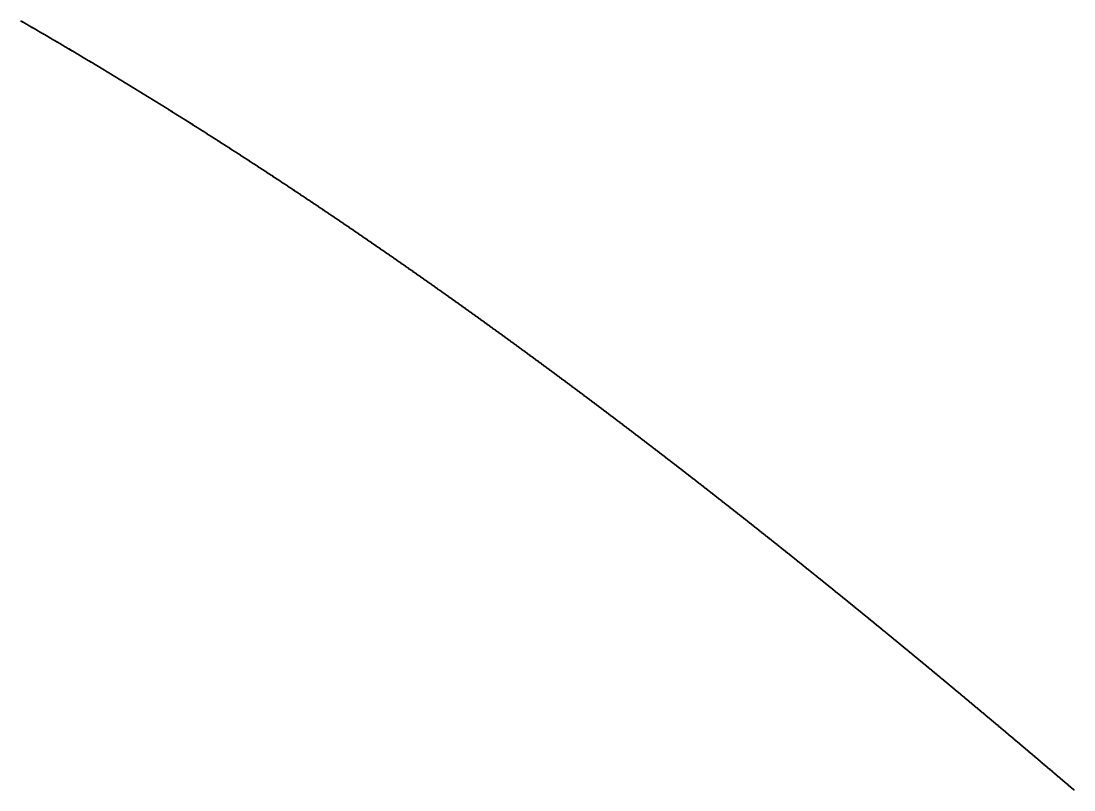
# Model space of a CAD drawing. Header units: metres. Extents: x 0 to 360, y 0 to 49.
# Drawn here: x 270 to 281.24, y 35.45 to 43.66 of the extents above; entities that cross this region are included whole.
import ezdxf

# ---------------------------------------------------------------- set-up
doc = ezdxf.new("R2010")
doc.units = ezdxf.units.M

msp = doc.modelspace()

# ---------------------------------------------------------------- linework, layer by layer
for p in [(270, 43.656), (270.005, 43.653), (270.011, 43.65), (270.017, 43.646), (270.023, 43.643), (270.029, 43.64), (270.034, 43.636), (270.04, 43.633), (270.046, 43.629), (270.052, 43.626), (270.058, 43.623), (270.064, 43.619), (270.069, 43.616), (270.075, 43.613), (270.081, 43.609), (270.087, 43.606), (270.093, 43.603), (270.099, 43.599), (270.104, 43.596), (270.11, 43.592), (270.116, 43.589), (270.122, 43.586), (270.128, 43.582), (270.133, 43.579), (270.139, 43.576), (270.145, 43.572), (270.151, 43.569), (270.157, 43.566), (270.163, 43.562), (270.168, 43.559), (270.174, 43.555), (270.18, 43.552), (270.186, 43.549), (270.192, 43.545), (270.198, 43.542), (270.203, 43.538), (270.209, 43.535), (270.215, 43.532), (270.221, 43.528), (270.227, 43.525), (270.232, 43.522), (270.238, 43.518), (270.244, 43.515), (270.25, 43.511), (270.256, 43.508), (270.262, 43.505), (270.267, 43.501), (270.273, 43.498), (270.279, 43.494), (270.285, 43.491), (270.291, 43.488), (270.296, 43.484), (270.302, 43.481), (270.308, 43.477), (270.314, 43.474), (270.32, 43.471), (270.326, 43.467), (270.331, 43.464), (270.337, 43.46), (270.343, 43.457), (270.349, 43.453), (270.355, 43.45), (270.361, 43.447), (270.366, 43.443), (270.372, 43.44), (270.378, 43.436), (270.384, 43.433), (270.39, 43.43), (270.395, 43.426), (270.401, 43.423), (270.407, 43.419), (270.413, 43.416), (270.419, 43.412), (270.425, 43.409), (270.43, 43.406), (270.436, 43.402), (270.442, 43.399), (270.448, 43.395), (270.454, 43.392), (270.459, 43.388), (270.465, 43.385), (270.471, 43.382), (270.477, 43.378), (270.483, 43.375), (270.489, 43.371), (270.494, 43.368), (270.5, 43.364), (270.506, 43.361), (270.512, 43.358), (270.518, 43.354), (270.524, 43.351), (270.529, 43.347), (270.535, 43.344), (270.541, 43.34), (270.547, 43.337), (270.553, 43.333), (270.558, 43.33), (270.564, 43.327), (270.57, 43.323), (270.576, 43.32), (270.582, 43.316), (270.588, 43.313), (270.593, 43.309), (270.599, 43.306), (270.605, 43.302), (270.611, 43.299), (270.617, 43.295), (270.622, 43.292), (270.628, 43.289), (270.634, 43.285), (270.64, 43.282), (270.646, 43.278), (270.652, 43.275), (270.657, 43.271), (270.663, 43.268), (270.669, 43.264), (270.675, 43.261), (270.681, 43.257), (270.686, 43.254), (270.692, 43.25), (270.698, 43.247), (270.704, 43.243), (270.71, 43.24), (270.716, 43.236), (270.721, 43.233), (270.727, 43.23), (270.733, 43.226), (270.739, 43.223), (270.745, 43.219), (270.751, 43.216), (270.756, 43.212), (270.762, 43.209), (270.768, 43.205), (270.774, 43.202), (270.78, 43.198), (270.785, 43.195), (270.791, 43.191), (270.797, 43.188), (270.803, 43.184), (270.809, 43.181), (270.815, 43.177), (270.82, 43.174), (270.826, 43.17), (270.832, 43.167), (270.838, 43.163), (270.844, 43.16), (270.849, 43.156), (270.855, 43.153), (270.861, 43.149), (270.867, 43.146), (270.873, 43.142), (270.879, 43.139), (270.884, 43.135), (270.89, 43.132), (270.896, 43.128), (270.902, 43.125), (270.908, 43.121), (270.913, 43.118), (270.919, 43.114), (270.925, 43.111), (270.931, 43.107), (270.937, 43.104), (270.943, 43.1), (270.948, 43.097), (270.954, 43.093), (270.96, 43.089), (270.966, 43.086), (270.972, 43.082), (270.977, 43.079), (270.983, 43.075), (270.989, 43.072), (270.995, 43.068), (271.001, 43.065), (271.007, 43.061), (271.012, 43.058), (271.018, 43.054), (271.024, 43.051), (271.03, 43.047), (271.036, 43.044), (271.041, 43.04), (271.047, 43.037), (271.053, 43.033), (271.059, 43.029), (271.065, 43.026), (271.071, 43.022), (271.076, 43.019), (271.082, 43.015), (271.088, 43.012), (271.094, 43.008), (271.1, 43.005), (271.105, 43.001), (271.111, 42.998), (271.117, 42.994), (271.123, 42.99), (271.129, 42.987), (271.135, 42.983), (271.14, 42.98), (271.146, 42.976), (271.152, 42.973), (271.158, 42.969), (271.164, 42.966), (271.169, 42.962), (271.175, 42.958), (271.181, 42.955), (271.187, 42.951), (271.193, 42.948), (271.199, 42.944), (271.204, 42.941), (271.21, 42.937), (271.216, 42.934), (271.222, 42.93), (271.228, 42.926), (271.233, 42.923), (271.239, 42.919), (271.245, 42.916), (271.251, 42.912), (271.257, 42.909), (271.263, 42.905), (271.268, 42.901), (271.274, 42.898), (271.28, 42.894), (271.286, 42.891), (271.292, 42.887), (271.297, 42.883), (271.303, 42.88), (271.309, 42.876), (271.315, 42.873), (271.321, 42.869), (271.327, 42.866), (271.332, 42.862), (271.338, 42.858), (271.344, 42.855), (271.35, 42.851), (271.356, 42.848), (271.361, 42.844), (271.367, 42.84), (271.373, 42.837), (271.379, 42.833), (271.385, 42.83), (271.391, 42.826), (271.396, 42.822), (271.402, 42.819), (271.408, 42.815), (271.414, 42.812), (271.42, 42.808), (271.425, 42.804), (271.431, 42.801), (271.437, 42.797), (271.443, 42.794), (271.449, 42.79), (271.455, 42.786), (271.46, 42.783), (271.466, 42.779), (271.472, 42.776), (271.478, 42.772), (271.484, 42.768), (271.489, 42.765), (271.495, 42.761), (271.501, 42.758), (271.507, 42.754), (271.513, 42.75), (271.519, 42.747), (271.524, 42.743), (271.53, 42.739), (271.536, 42.736), (271.542, 42.732), (271.548, 42.729), (271.553, 42.725), (271.559, 42.721), (271.565, 42.718), (271.571, 42.714), (271.577, 42.71), (271.582, 42.707), (271.588, 42.703), (271.594, 42.699), (271.6, 42.696), (271.606, 42.692), (271.612, 42.689), (271.617, 42.685), (271.623, 42.681), (271.629, 42.678), (271.635, 42.674), (271.641, 42.67), (271.646, 42.667), (271.652, 42.663), (271.658, 42.659), (271.664, 42.656), (271.67, 42.652), (271.676, 42.649), (271.681, 42.645), (271.687, 42.641), (271.693, 42.638), (271.699, 42.634), (271.705, 42.63), (271.71, 42.627), (271.716, 42.623), (271.722, 42.619), (271.728, 42.616), (271.734, 42.612), (271.74, 42.608), (271.745, 42.605), (271.751, 42.601), (271.757, 42.597), (271.763, 42.594), (271.769, 42.59), (271.774, 42.586), (271.78, 42.583), (271.786, 42.579), (271.792, 42.575), (271.798, 42.572), (271.804, 42.568), (271.809, 42.564), (271.815, 42.561), (271.821, 42.557), (271.827, 42.553), (271.833, 42.55), (271.838, 42.546), (271.844, 42.542), (271.85, 42.539), (271.856, 42.535), (271.862, 42.531), (271.868, 42.528), (271.873, 42.524), (271.879, 42.52), (271.885, 42.517), (271.891, 42.513), (271.897, 42.509), (271.902, 42.505), (271.908, 42.502), (271.914, 42.498), (271.92, 42.494), (271.926, 42.491), (271.931, 42.487), (271.937, 42.483), (271.943, 42.48), (271.949, 42.476), (271.955, 42.472), (271.961, 42.469), (271.966, 42.465), (271.972, 42.461), (271.978, 42.457), (271.984, 42.454), (271.99, 42.45), (271.995, 42.446), (272.001, 42.443), (272.007, 42.439), (272.013, 42.435), (272.019, 42.431), (272.025, 42.428), (272.03, 42.424), (272.036, 42.42), (272.042, 42.417), (272.048, 42.413), (272.054, 42.409), (272.059, 42.405), (272.065, 42.402), (272.071, 42.398), (272.077, 42.394), (272.083, 42.391), (272.088, 42.387), (272.094, 42.383), (272.1, 42.379), (272.106, 42.376), (272.112, 42.372), (272.118, 42.368), (272.123, 42.365), (272.129, 42.361), (272.135, 42.357), (272.141, 42.353), (272.147, 42.35), (272.152, 42.346), (272.158, 42.342), (272.164, 42.338), (272.17, 42.335), (272.176, 42.331), (272.182, 42.327), (272.187, 42.324), (272.193, 42.32), (272.199, 42.316), (272.205, 42.312), (272.211, 42.309), (272.216, 42.305), (272.222, 42.301), (272.228, 42.297), (272.234, 42.294), (272.24, 42.29), (272.245, 42.286), (272.251, 42.282), (272.257, 42.279), (272.263, 42.275), (272.269, 42.271), (272.275, 42.267), (272.28, 42.264), (272.286, 42.26), (272.292, 42.256), (272.298, 42.252), (272.304, 42.249), (272.309, 42.245), (272.315, 42.241), (272.321, 42.237), (272.327, 42.234), (272.333, 42.23), (272.339, 42.226), (272.344, 42.222), (272.35, 42.218), (272.356, 42.215), (272.362, 42.211), (272.368, 42.207), (272.373, 42.203), (272.379, 42.2), (272.385, 42.196), (272.391, 42.192), (272.397, 42.188), (272.402, 42.185), (272.408, 42.181), (272.414, 42.177), (272.42, 42.173), (272.426, 42.169), (272.432, 42.166), (272.437, 42.162), (272.443, 42.158), (272.449, 42.154), (272.455, 42.151), (272.461, 42.147), (272.466, 42.143), (272.472, 42.139), (272.478, 42.135), (272.484, 42.132), (272.49, 42.128), (272.496, 42.124), (272.501, 42.12), (272.507, 42.116), (272.513, 42.113), (272.519, 42.109), (272.525, 42.105), (272.53, 42.101), (272.536, 42.097), (272.542, 42.094), (272.548, 42.09), (272.554, 42.086), (272.559, 42.082), (272.565, 42.078), (272.571, 42.075), (272.577, 42.071), (272.583, 42.067), (272.589, 42.063), (272.594, 42.059), (272.6, 42.056), (272.606, 42.052), (272.612, 42.048), (272.618, 42.044), (272.623, 42.04), (272.629, 42.037), (272.635, 42.033), (272.641, 42.029), (272.647, 42.025), (272.652, 42.021), (272.658, 42.018), (272.664, 42.014), (272.67, 42.01), (272.676, 42.006), (272.682, 42.002), (272.687, 41.998), (272.693, 41.995), (272.699, 41.991), (272.705, 41.987), (272.711, 41.983), (272.716, 41.979), (272.722, 41.975), (272.728, 41.972), (272.734, 41.968), (272.74, 41.964), (272.746, 41.96), (272.751, 41.956), (272.757, 41.952), (272.763, 41.949), (272.769, 41.945), (272.775, 41.941), (272.78, 41.937), (272.786, 41.933), (272.792, 41.929), (272.798, 41.926), (272.804, 41.922), (272.809, 41.918), (272.815, 41.914), (272.821, 41.91), (272.827, 41.906), (272.833, 41.903), (272.839, 41.899), (272.844, 41.895), (272.85, 41.891), (272.856, 41.887), (272.862, 41.883), (272.868, 41.879), (272.873, 41.876), (272.879, 41.872), (272.885, 41.868), (272.891, 41.864), (272.897, 41.86), (272.902, 41.856), (272.908, 41.852), (272.914, 41.849), (272.92, 41.845), (272.926, 41.841), (272.932, 41.837), (272.937, 41.833), (272.943, 41.829), (272.949, 41.825), (272.955, 41.821), (272.961, 41.818), (272.966, 41.814), (272.972, 41.81), (272.978, 41.806), (272.984, 41.802), (272.99, 41.798), (272.995, 41.794), (273.001, 41.79), (273.007, 41.787), (273.013, 41.783), (273.019, 41.779), (273.025, 41.775), (273.03, 41.771), (273.036, 41.767), (273.042, 41.763), (273.048, 41.759), (273.054, 41.756), (273.059, 41.752), (273.065, 41.748), (273.071, 41.744), (273.077, 41.74), (273.083, 41.736), (273.088, 41.732), (273.094, 41.728), (273.1, 41.724), (273.106, 41.721), (273.112, 41.717), (273.118, 41.713), (273.123, 41.709), (273.129, 41.705), (273.135, 41.701), (273.141, 41.697), (273.147, 41.693), (273.152, 41.689), (273.158, 41.685), (273.164, 41.682), (273.17, 41.678), (273.176, 41.674), (273.181, 41.67), (273.187, 41.666), (273.193, 41.662), (273.199, 41.658), (273.205, 41.654), (273.211, 41.65), (273.216, 41.646), (273.222, 41.642), (273.228, 41.639), (273.234, 41.635), (273.24, 41.631), (273.245, 41.627), (273.251, 41.623), (273.257, 41.619), (273.263, 41.615), (273.269, 41.611), (273.274, 41.607), (273.28, 41.603), (273.286, 41.599), (273.292, 41.595), (273.298, 41.592), (273.304, 41.588), (273.309, 41.584), (273.315, 41.58), (273.321, 41.576), (273.327, 41.572), (273.333, 41.568), (273.338, 41.564), (273.344, 41.56), (273.35, 41.556), (273.356, 41.552), (273.362, 41.548), (273.367, 41.544), (273.373, 41.54), (273.379, 41.536), (273.385, 41.533), (273.391, 41.529), (273.397, 41.525), (273.402, 41.521), (273.408, 41.517), (273.414, 41.513), (273.42, 41.509), (273.426, 41.505), (273.431, 41.501), (273.437, 41.497), (273.443, 41.493), (273.449, 41.489), (273.455, 41.485), (273.46, 41.481), (273.466, 41.477), (273.472, 41.473), (273.478, 41.469), (273.484, 41.465), (273.49, 41.461), (273.495, 41.458), (273.501, 41.454), (273.507, 41.45), (273.513, 41.446), (273.519, 41.442), (273.524, 41.438), (273.53, 41.434), (273.536, 41.43), (273.542, 41.426), (273.548, 41.422), (273.553, 41.418), (273.559, 41.414), (273.565, 41.41), (273.571, 41.406), (273.577, 41.402), (273.583, 41.398), (273.588, 41.394), (273.594, 41.39), (273.6, 41.386), (273.606, 41.382), (273.612, 41.378), (273.617, 41.374), (273.623, 41.37), (273.629, 41.366), (273.635, 41.362), (273.641, 41.358), (273.646, 41.354), (273.652, 41.35), (273.658, 41.346), (273.664, 41.342), (273.67, 41.338), (273.676, 41.334), (273.681, 41.33), (273.687, 41.326), (273.693, 41.322), (273.699, 41.318), (273.705, 41.314), (273.71, 41.31), (273.716, 41.306), (273.722, 41.302), (273.728, 41.298), (273.734, 41.294), (273.739, 41.29), (273.745, 41.286), (273.751, 41.282), (273.757, 41.278), (273.763, 41.274), (273.769, 41.27), (273.774, 41.266), (273.78, 41.262), (273.786, 41.258), (273.792, 41.254), (273.798, 41.25), (273.803, 41.246), (273.809, 41.242), (273.815, 41.238), (273.821, 41.234), (273.827, 41.23), (273.832, 41.226), (273.838, 41.222), (273.844, 41.218), (273.85, 41.214), (273.856, 41.21), (273.862, 41.206), (273.867, 41.202), (273.873, 41.198), (273.879, 41.194), (273.885, 41.19), (273.891, 41.186), (273.896, 41.182), (273.902, 41.178), (273.908, 41.174), (273.914, 41.17), (273.92, 41.166), (273.925, 41.162), (273.931, 41.158), (273.937, 41.154), (273.943, 41.15), (273.949, 41.146), (273.954, 41.142), (273.96, 41.138), (273.966, 41.134), (273.972, 41.13), (273.978, 41.126), (273.984, 41.122), (273.989, 41.118), (273.995, 41.114), (274.001, 41.109), (274.007, 41.105), (274.013, 41.101), (274.018, 41.097), (274.024, 41.093), (274.03, 41.089), (274.036, 41.085), (274.042, 41.081), (274.047, 41.077), (274.053, 41.073), (274.059, 41.069), (274.065, 41.065), (274.071, 41.061), (274.077, 41.057), (274.082, 41.053), (274.088, 41.049), (274.094, 41.045), (274.1, 41.041), (274.106, 41.037), (274.111, 41.033), (274.117, 41.028), (274.123, 41.024), (274.129, 41.02), (274.135, 41.016), (274.14, 41.012), (274.146, 41.008), (274.152, 41.004), (274.158, 41), (274.164, 40.996), (274.17, 40.992), (274.175, 40.988), (274.181, 40.984), (274.187, 40.98), (274.193, 40.976), (274.199, 40.972), (274.204, 40.967), (274.21, 40.963), (274.216, 40.959), (274.222, 40.955), (274.228, 40.951), (274.233, 40.947), (274.239, 40.943), (274.245, 40.939), (274.251, 40.935), (274.257, 40.931), (274.263, 40.927), (274.268, 40.923), (274.274, 40.918), (274.28, 40.914), (274.286, 40.91), (274.292, 40.906), (274.297, 40.902), (274.303, 40.898), (274.309, 40.894), (274.315, 40.89), (274.321, 40.886), (274.326, 40.882), (274.332, 40.878), (274.338, 40.873), (274.344, 40.869), (274.35, 40.865), (274.356, 40.861), (274.361, 40.857), (274.367, 40.853), (274.373, 40.849), (274.379, 40.845), (274.385, 40.841), (274.39, 40.837), (274.396, 40.832), (274.402, 40.828), (274.408, 40.824), (274.414, 40.82), (274.419, 40.816), (274.425, 40.812), (274.431, 40.808), (274.437, 40.804), (274.443, 40.8), (274.448, 40.795), (274.454, 40.791), (274.46, 40.787), (274.466, 40.783), (274.472, 40.779), (274.478, 40.775), (274.483, 40.771), (274.489, 40.767), (274.495, 40.763), (274.501, 40.758), (274.507, 40.754), (274.512, 40.75), (274.518, 40.746), (274.524, 40.742), (274.53, 40.738), (274.536, 40.734), (274.541, 40.73), (274.547, 40.725), (274.553, 40.721), (274.559, 40.717), (274.565, 40.713), (274.571, 40.709), (274.576, 40.705), (274.582, 40.701), (274.588, 40.697), (274.594, 40.692), (274.6, 40.688), (274.605, 40.684), (274.611, 40.68), (274.617, 40.676), (274.623, 40.672), (274.629, 40.668), (274.634, 40.663), (274.64, 40.659), (274.646, 40.655), (274.652, 40.651), (274.658, 40.647), (274.664, 40.643), (274.669, 40.639), (274.675, 40.634), (274.681, 40.63), (274.687, 40.626), (274.693, 40.622), (274.698, 40.618), (274.704, 40.614), (274.71, 40.609), (274.716, 40.605), (274.722, 40.601), (274.727, 40.597), (274.733, 40.593), (274.739, 40.589), (274.745, 40.585), (274.751, 40.58), (274.756, 40.576), (274.762, 40.572), (274.768, 40.568), (274.774, 40.564), (274.78, 40.56), (274.786, 40.555), (274.791, 40.551), (274.797, 40.547), (274.803, 40.543), (274.809, 40.539), (274.815, 40.535), (274.82, 40.53), (274.826, 40.526), (274.832, 40.522), (274.838, 40.518), (274.844, 40.514), (274.849, 40.51), (274.855, 40.505), (274.861, 40.501), (274.867, 40.497), (274.873, 40.493), (274.879, 40.489), (274.884, 40.484), (274.89, 40.48), (274.896, 40.476), (274.902, 40.472), (274.908, 40.468), (274.913, 40.464), (274.919, 40.459), (274.925, 40.455), (274.931, 40.451), (274.937, 40.447), (274.942, 40.443), (274.948, 40.438), (274.954, 40.434), (274.96, 40.43), (274.966, 40.426), (274.972, 40.422), (274.977, 40.417), (274.983, 40.413), (274.989, 40.409), (274.995, 40.405), (275.001, 40.401), (275.006, 40.396), (275.012, 40.392), (275.018, 40.388), (275.024, 40.384), (275.03, 40.38), (275.035, 40.375), (275.041, 40.371), (275.047, 40.367), (275.053, 40.363), (275.059, 40.359), (275.065, 40.354), (275.07, 40.35), (275.076, 40.346), (275.082, 40.342), (275.088, 40.338), (275.094, 40.333), (275.099, 40.329), (275.105, 40.325), (275.111, 40.321), (275.117, 40.316), (275.123, 40.312), (275.128, 40.308), (275.134, 40.304), (275.14, 40.3), (275.146, 40.295), (275.152, 40.291), (275.158, 40.287), (275.163, 40.283), (275.169, 40.278), (275.175, 40.274), (275.181, 40.27), (275.187, 40.266), (275.192, 40.262), (275.198, 40.257), (275.204, 40.253), (275.21, 40.249), (275.216, 40.245), (275.221, 40.24), (275.227, 40.236), (275.233, 40.232), (275.239, 40.228), (275.245, 40.223), (275.25, 40.219), (275.256, 40.215), (275.262, 40.211), (275.268, 40.206), (275.274, 40.202), (275.28, 40.198), (275.285, 40.194), (275.291, 40.189), (275.297, 40.185), (275.303, 40.181), (275.309, 40.177), (275.314, 40.173), (275.32, 40.168), (275.326, 40.164), (275.332, 40.16), (275.338, 40.155), (275.343, 40.151), (275.349, 40.147), (275.355, 40.143), (275.361, 40.138), (275.367, 40.134), (275.373, 40.13), (275.378, 40.126), (275.384, 40.121), (275.39, 40.117), (275.396, 40.113), (275.402, 40.109), (275.407, 40.104), (275.413, 40.1), (275.419, 40.096), (275.425, 40.092), (275.431, 40.087), (275.436, 40.083), (275.442, 40.079), (275.448, 40.075), (275.454, 40.07), (275.46, 40.066), (275.466, 40.062), (275.471, 40.057), (275.477, 40.053), (275.483, 40.049), (275.489, 40.045), (275.495, 40.04), (275.5, 40.036), (275.506, 40.032), (275.512, 40.028), (275.518, 40.023), (275.524, 40.019), (275.529, 40.015), (275.535, 40.01), (275.541, 40.006), (275.547, 40.002), (275.553, 39.998), (275.559, 39.993), (275.564, 39.989), (275.57, 39.985), (275.576, 39.98), (275.582, 39.976), (275.588, 39.972), (275.593, 39.968), (275.599, 39.963), (275.605, 39.959), (275.611, 39.955), (275.617, 39.95), (275.623, 39.946), (275.628, 39.942), (275.634, 39.938), (275.64, 39.933), (275.646, 39.929), (275.652, 39.925), (275.657, 39.92), (275.663, 39.916), (275.669, 39.912), (275.675, 39.907), (275.681, 39.903), (275.686, 39.899), (275.692, 39.895), (275.698, 39.89), (275.704, 39.886), (275.71, 39.882), (275.716, 39.877), (275.721, 39.873), (275.727, 39.869), (275.733, 39.864), (275.739, 39.86), (275.745, 39.856), (275.75, 39.851), (275.756, 39.847), (275.762, 39.843), (275.768, 39.838), (275.774, 39.834), (275.779, 39.83), (275.785, 39.826), (275.791, 39.821), (275.797, 39.817), (275.803, 39.813), (275.809, 39.808), (275.814, 39.804), (275.82, 39.8), (275.826, 39.795), (275.832, 39.791), (275.838, 39.787), (275.843, 39.782), (275.849, 39.778), (275.855, 39.774), (275.861, 39.769), (275.867, 39.765), (275.872, 39.761), (275.878, 39.756), (275.884, 39.752), (275.89, 39.748), (275.896, 39.743), (275.902, 39.739), (275.907, 39.735), (275.913, 39.73), (275.919, 39.726), (275.925, 39.722), (275.931, 39.717), (275.936, 39.713), (275.942, 39.709), (275.948, 39.704), (275.954, 39.7), (275.96, 39.696), (275.965, 39.691), (275.971, 39.687), (275.977, 39.683), (275.983, 39.678), (275.989, 39.674), (275.995, 39.669), (276, 39.665), (276.006, 39.661), (276.012, 39.656), (276.018, 39.652), (276.024, 39.648), (276.029, 39.643), (276.035, 39.639), (276.041, 39.635), (276.047, 39.63), (276.053, 39.626), (276.058, 39.622), (276.064, 39.617), (276.07, 39.613), (276.076, 39.608), (276.082, 39.604), (276.088, 39.6), (276.093, 39.595), (276.099, 39.591), (276.105, 39.587), (276.111, 39.582), (276.117, 39.578), (276.122, 39.574), (276.128, 39.569), (276.134, 39.565), (276.14, 39.56), (276.146, 39.556), (276.152, 39.552), (276.157, 39.547), (276.163, 39.543), (276.169, 39.539), (276.175, 39.534), (276.181, 39.53), (276.186, 39.525), (276.192, 39.521), (276.198, 39.517), (276.204, 39.512), (276.21, 39.508), (276.215, 39.504), (276.221, 39.499), (276.227, 39.495), (276.233, 39.49), (276.239, 39.486), (276.245, 39.482), (276.25, 39.477), (276.256, 39.473), (276.262, 39.468), (276.268, 39.464), (276.274, 39.46), (276.279, 39.455), (276.285, 39.451), (276.291, 39.446), (276.297, 39.442), (276.303, 39.438), (276.309, 39.433), (276.314, 39.429), (276.32, 39.425), (276.326, 39.42), (276.332, 39.416), (276.338, 39.411), (276.343, 39.407), (276.349, 39.403), (276.355, 39.398), (276.361, 39.394), (276.367, 39.389), (276.372, 39.385), (276.378, 39.38), (276.384, 39.376), (276.39, 39.372), (276.396, 39.367), (276.402, 39.363), (276.407, 39.358), (276.413, 39.354), (276.419, 39.35), (276.425, 39.345), (276.431, 39.341), (276.436, 39.336), (276.442, 39.332), (276.448, 39.328), (276.454, 39.323), (276.46, 39.319), (276.466, 39.314), (276.471, 39.31), (276.477, 39.305), (276.483, 39.301), (276.489, 39.297), (276.495, 39.292), (276.5, 39.288), (276.506, 39.283), (276.512, 39.279), (276.518, 39.274), (276.524, 39.27), (276.53, 39.266), (276.535, 39.261), (276.541, 39.257), (276.547, 39.252), (276.553, 39.248), (276.559, 39.243), (276.564, 39.239), (276.57, 39.235), (276.576, 39.23), (276.582, 39.226), (276.588, 39.221), (276.593, 39.217), (276.599, 39.212), (276.605, 39.208), (276.611, 39.204), (276.617, 39.199), (276.623, 39.195), (276.628, 39.19), (276.634, 39.186), (276.64, 39.181), (276.646, 39.177), (276.652, 39.172), (276.657, 39.168), (276.663, 39.164), (276.669, 39.159), (276.675, 39.155), (276.681, 39.15), (276.687, 39.146), (276.692, 39.141), (276.698, 39.137), (276.704, 39.132), (276.71, 39.128), (276.716, 39.124), (276.721, 39.119), (276.727, 39.115), (276.733, 39.11), (276.739, 39.106), (276.745, 39.101), (276.751, 39.097), (276.756, 39.092), (276.762, 39.088), (276.768, 39.083), (276.774, 39.079), (276.78, 39.074), (276.785, 39.07), (276.791, 39.066), (276.797, 39.061), (276.803, 39.057), (276.809, 39.052), (276.815, 39.048), (276.82, 39.043), (276.826, 39.039), (276.832, 39.034), (276.838, 39.03), (276.844, 39.025), (276.849, 39.021), (276.855, 39.016), (276.861, 39.012), (276.867, 39.007), (276.873, 39.003), (276.878, 38.998), (276.884, 38.994), (276.89, 38.99), (276.896, 38.985), (276.902, 38.981), (276.908, 38.976), (276.913, 38.972), (276.919, 38.967), (276.925, 38.963), (276.931, 38.958), (276.937, 38.954), (276.942, 38.949), (276.948, 38.945), (276.954, 38.94), (276.96, 38.936), (276.966, 38.931), (276.972, 38.927), (276.977, 38.922), (276.983, 38.918), (276.989, 38.913), (276.995, 38.909), (277.001, 38.904), (277.006, 38.9), (277.012, 38.895), (277.018, 38.891), (277.024, 38.886), (277.03, 38.882), (277.036, 38.877), (277.041, 38.873), (277.047, 38.868), (277.053, 38.864), (277.059, 38.859), (277.065, 38.855), (277.07, 38.85), (277.076, 38.846), (277.082, 38.841), (277.088, 38.837), (277.094, 38.832), (277.1, 38.828), (277.105, 38.823), (277.111, 38.819), (277.117, 38.814), (277.123, 38.81), (277.129, 38.805), (277.134, 38.801), (277.14, 38.796), (277.146, 38.792), (277.152, 38.787), (277.158, 38.783), (277.164, 38.778), (277.169, 38.774), (277.175, 38.769), (277.181, 38.765), (277.187, 38.76), (277.193, 38.756), (277.198, 38.751), (277.204, 38.746), (277.21, 38.742), (277.216, 38.737), (277.222, 38.733), (277.228, 38.728), (277.233, 38.724), (277.239, 38.719), (277.245, 38.715), (277.251, 38.71), (277.257, 38.706), (277.262, 38.701), (277.268, 38.697), (277.274, 38.692), (277.28, 38.688), (277.286, 38.683), (277.292, 38.679), (277.297, 38.674), (277.303, 38.669), (277.309, 38.665), (277.315, 38.66), (277.321, 38.656), (277.327, 38.651), (277.332, 38.647), (277.338, 38.642), (277.344, 38.638), (277.35, 38.633), (277.356, 38.629), (277.361, 38.624), (277.367, 38.62), (277.373, 38.615), (277.379, 38.61), (277.385, 38.606), (277.391, 38.601), (277.396, 38.597), (277.402, 38.592), (277.408, 38.588), (277.414, 38.583), (277.42, 38.579), (277.425, 38.574), (277.431, 38.569), (277.437, 38.565), (277.443, 38.56), (277.449, 38.556), (277.455, 38.551), (277.46, 38.547), (277.466, 38.542), (277.472, 38.538), (277.478, 38.533), (277.484, 38.528), (277.489, 38.524), (277.495, 38.519), (277.501, 38.515), (277.507, 38.51), (277.513, 38.506), (277.519, 38.501), (277.524, 38.497), (277.53, 38.492), (277.536, 38.487), (277.542, 38.483), (277.548, 38.478), (277.554, 38.474), (277.559, 38.469), (277.565, 38.465), (277.571, 38.46), (277.577, 38.455), (277.583, 38.451), (277.588, 38.446), (277.594, 38.442), (277.6, 38.437), (277.606, 38.433), (277.612, 38.428), (277.618, 38.423), (277.623, 38.419), (277.629, 38.414), (277.635, 38.41), (277.641, 38.405), (277.647, 38.4), (277.652, 38.396), (277.658, 38.391), (277.664, 38.387), (277.67, 38.382), (277.676, 38.378), (277.682, 38.373), (277.687, 38.368), (277.693, 38.364), (277.699, 38.359), (277.705, 38.355), (277.711, 38.35), (277.717, 38.345), (277.722, 38.341), (277.728, 38.336), (277.734, 38.332), (277.74, 38.327), (277.746, 38.322), (277.751, 38.318), (277.757, 38.313), (277.763, 38.309), (277.769, 38.304), (277.775, 38.299), (277.781, 38.295), (277.786, 38.29), (277.792, 38.286), (277.798, 38.281), (277.804, 38.276), (277.81, 38.272), (277.816, 38.267), (277.821, 38.263), (277.827, 38.258), (277.833, 38.253), (277.839, 38.249), (277.845, 38.244), (277.85, 38.24), (277.856, 38.235), (277.862, 38.23), (277.868, 38.226), (277.874, 38.221), (277.88, 38.217), (277.885, 38.212), (277.891, 38.207), (277.897, 38.203), (277.903, 38.198), (277.909, 38.193), (277.915, 38.189), (277.92, 38.184), (277.926, 38.18), (277.932, 38.175), (277.938, 38.17), (277.944, 38.166), (277.949, 38.161), (277.955, 38.156), (277.961, 38.152), (277.967, 38.147), (277.973, 38.143), (277.979, 38.138), (277.984, 38.133), (277.99, 38.129), (277.996, 38.124), (278.002, 38.119), (278.008, 38.115), (278.014, 38.11), (278.019, 38.106), (278.025, 38.101), (278.031, 38.096), (278.037, 38.092), (278.043, 38.087), (278.049, 38.082), (278.054, 38.078), (278.06, 38.073), (278.066, 38.069), (278.072, 38.064), (278.078, 38.059), (278.083, 38.055), (278.089, 38.05), (278.095, 38.045), (278.101, 38.041), (278.107, 38.036), (278.113, 38.031), (278.118, 38.027), (278.124, 38.022), (278.13, 38.017), (278.136, 38.013), (278.142, 38.008), (278.148, 38.003), (278.153, 37.999), (278.159, 37.994), (278.165, 37.99), (278.171, 37.985), (278.177, 37.98), (278.183, 37.976), (278.188, 37.971), (278.194, 37.966), (278.2, 37.962), (278.206, 37.957), (278.212, 37.952), (278.217, 37.948), (278.223, 37.943), (278.229, 37.938), (278.235, 37.934), (278.241, 37.929), (278.247, 37.924), (278.252, 37.92), (278.258, 37.915), (278.264, 37.91), (278.27, 37.906), (278.276, 37.901), (278.282, 37.896), (278.287, 37.892), (278.293, 37.887), (278.299, 37.882), (278.305, 37.878), (278.311, 37.873), (278.317, 37.868), (278.322, 37.864), (278.328, 37.859), (278.334, 37.854), (278.34, 37.85), (278.346, 37.845), (278.351, 37.84), (278.357, 37.836), (278.363, 37.831), (278.369, 37.826), (278.375, 37.822), (278.381, 37.817), (278.386, 37.812), (278.392, 37.808), (278.398, 37.803), (278.404, 37.798), (278.41, 37.794), (278.416, 37.789), (278.421, 37.784), (278.427, 37.78), (278.433, 37.775), (278.439, 37.77), (278.445, 37.765), (278.451, 37.761), (278.456, 37.756), (278.462, 37.751), (278.468, 37.747), (278.474, 37.742), (278.48, 37.737), (278.486, 37.733), (278.491, 37.728), (278.497, 37.723), (278.503, 37.719), (278.509, 37.714), (278.515, 37.709), (278.521, 37.704), (278.526, 37.7), (278.532, 37.695), (278.538, 37.69), (278.544, 37.686), (278.55, 37.681), (278.555, 37.676), (278.561, 37.672), (278.567, 37.667), (278.573, 37.662), (278.579, 37.657), (278.585, 37.653), (278.59, 37.648), (278.596, 37.643), (278.602, 37.639), (278.608, 37.634), (278.614, 37.629), (278.62, 37.625), (278.625, 37.62), (278.631, 37.615), (278.637, 37.61), (278.643, 37.606), (278.649, 37.601), (278.655, 37.596), (278.66, 37.592), (278.666, 37.587), (278.672, 37.582), (278.678, 37.577), (278.684, 37.573), (278.69, 37.568), (278.695, 37.563), (278.701, 37.559), (278.707, 37.554), (278.713, 37.549), (278.719, 37.544), (278.725, 37.54), (278.73, 37.535), (278.736, 37.53), (278.742, 37.525), (278.748, 37.521), (278.754, 37.516), (278.76, 37.511), (278.765, 37.507), (278.771, 37.502), (278.777, 37.497), (278.783, 37.492), (278.789, 37.488), (278.795, 37.483), (278.8, 37.478), (278.806, 37.473), (278.812, 37.469), (278.818, 37.464), (278.824, 37.459), (278.83, 37.455), (278.835, 37.45), (278.841, 37.445), (278.847, 37.44), (278.853, 37.436), (278.859, 37.431), (278.865, 37.426), (278.87, 37.421), (278.876, 37.417), (278.882, 37.412), (278.888, 37.407), (278.894, 37.402), (278.9, 37.398), (278.905, 37.393), (278.911, 37.388), (278.917, 37.383), (278.923, 37.379), (278.929, 37.374), (278.935, 37.369), (278.94, 37.364), (278.946, 37.36), (278.952, 37.355), (278.958, 37.35), (278.964, 37.345), (278.97, 37.341), (278.975, 37.336), (278.981, 37.331), (278.987, 37.326), (278.993, 37.322), (278.999, 37.317), (279.005, 37.312), (279.01, 37.307), (279.016, 37.303), (279.022, 37.298), (279.028, 37.293), (279.034, 37.288), (279.04, 37.284), (279.045, 37.279), (279.051, 37.274), (279.057, 37.269), (279.063, 37.265), (279.069, 37.26), (279.075, 37.255), (279.08, 37.25), (279.086, 37.245), (279.092, 37.241), (279.098, 37.236), (279.104, 37.231), (279.11, 37.226), (279.115, 37.222), (279.121, 37.217), (279.127, 37.212), (279.133, 37.207), (279.139, 37.203), (279.145, 37.198), (279.15, 37.193), (279.156, 37.188), (279.162, 37.183), (279.168, 37.179), (279.174, 37.174), (279.18, 37.169), (279.185, 37.164), (279.191, 37.16), (279.197, 37.155), (279.203, 37.15), (279.209, 37.145), (279.215, 37.14), (279.22, 37.136), (279.226, 37.131), (279.232, 37.126), (279.238, 37.121), (279.244, 37.117), (279.25, 37.112), (279.256, 37.107), (279.261, 37.102), (279.267, 37.097), (279.273, 37.093), (279.279, 37.088), (279.285, 37.083), (279.291, 37.078), (279.296, 37.073), (279.302, 37.069), (279.308, 37.064), (279.314, 37.059), (279.32, 37.054), (279.326, 37.049), (279.331, 37.045), (279.337, 37.04), (279.343, 37.035), (279.349, 37.03), (279.355, 37.025), (279.361, 37.021), (279.366, 37.016), (279.372, 37.011), (279.378, 37.006), (279.384, 37.001), (279.39, 36.997), (279.396, 36.992), (279.401, 36.987), (279.407, 36.982), (279.413, 36.977), (279.419, 36.973), (279.425, 36.968), (279.431, 36.963), (279.437, 36.958), (279.442, 36.953), (279.448, 36.949), (279.454, 36.944), (279.46, 36.939), (279.466, 36.934), (279.472, 36.929), (279.477, 36.925), (279.483, 36.92), (279.489, 36.915), (279.495, 36.91), (279.501, 36.905), (279.507, 36.9), (279.512, 36.896), (279.518, 36.891), (279.524, 36.886), (279.53, 36.881), (279.536, 36.876), (279.542, 36.872), (279.547, 36.867), (279.553, 36.862), (279.559, 36.857), (279.565, 36.852), (279.571, 36.847), (279.577, 36.843), (279.583, 36.838), (279.588, 36.833), (279.594, 36.828), (279.6, 36.823), (279.606, 36.818), (279.612, 36.814), (279.618, 36.809), (279.623, 36.804), (279.629, 36.799), (279.635, 36.794), (279.641, 36.789), (279.647, 36.785), (279.653, 36.78), (279.658, 36.775), (279.664, 36.77), (279.67, 36.765), (279.676, 36.76), (279.682, 36.756), (279.688, 36.751), (279.694, 36.746), (279.699, 36.741), (279.705, 36.736), (279.711, 36.731), (279.717, 36.727), (279.723, 36.722), (279.729, 36.717), (279.734, 36.712), (279.74, 36.707), (279.746, 36.702), (279.752, 36.698), (279.758, 36.693), (279.764, 36.688), (279.769, 36.683), (279.775, 36.678), (279.781, 36.673), (279.787, 36.668), (279.793, 36.664), (279.799, 36.659), (279.805, 36.654), (279.81, 36.649), (279.816, 36.644), (279.822, 36.639), (279.828, 36.635), (279.834, 36.63), (279.84, 36.625), (279.845, 36.62), (279.851, 36.615), (279.857, 36.61), (279.863, 36.605), (279.869, 36.601), (279.875, 36.596), (279.881, 36.591), (279.886, 36.586), (279.892, 36.581), (279.898, 36.576), (279.904, 36.571), (279.91, 36.566), (279.916, 36.562), (279.921, 36.557), (279.927, 36.552), (279.933, 36.547), (279.939, 36.542), (279.945, 36.537), (279.951, 36.532), (279.957, 36.528), (279.962, 36.523), (279.968, 36.518), (279.974, 36.513), (279.98, 36.508), (279.986, 36.503), (279.992, 36.498), (279.997, 36.493), (280.003, 36.489), (280.009, 36.484), (280.015, 36.479), (280.021, 36.474), (280.027, 36.469), (280.033, 36.464), (280.038, 36.459), (280.044, 36.454), (280.05, 36.45), (280.056, 36.445), (280.062, 36.44), (280.068, 36.435), (280.073, 36.43), (280.079, 36.425), (280.085, 36.42), (280.091, 36.415), (280.097, 36.41), (280.103, 36.406), (280.109, 36.401), (280.114, 36.396), (280.12, 36.391), (280.126, 36.386), (280.132, 36.381), (280.138, 36.376), (280.144, 36.371), (280.15, 36.367), (280.155, 36.362), (280.161, 36.357), (280.167, 36.352), (280.173, 36.347), (280.179, 36.342), (280.185, 36.337), (280.19, 36.332), (280.196, 36.327), (280.202, 36.322), (280.208, 36.318), (280.214, 36.313), (280.22, 36.308), (280.226, 36.303), (280.231, 36.298), (280.237, 36.293), (280.243, 36.288), (280.249, 36.283), (280.255, 36.278), (280.261, 36.273), (280.267, 36.269), (280.272, 36.264), (280.278, 36.259), (280.284, 36.254), (280.29, 36.249), (280.296, 36.244), (280.302, 36.239), (280.307, 36.234), (280.313, 36.229), (280.319, 36.224), (280.325, 36.219), (280.331, 36.215), (280.337, 36.21), (280.343, 36.205), (280.348, 36.2), (280.354, 36.195), (280.36, 36.19), (280.366, 36.185), (280.372, 36.18), (280.378, 36.175), (280.384, 36.17), (280.389, 36.165), (280.395, 36.161), (280.401, 36.156), (280.407, 36.151), (280.413, 36.146), (280.419, 36.141), (280.425, 36.136), (280.43, 36.131), (280.436, 36.126), (280.442, 36.121), (280.448, 36.116), (280.454, 36.111), (280.46, 36.106), (280.466, 36.101), (280.471, 36.097), (280.477, 36.092), (280.483, 36.087), (280.489, 36.082), (280.495, 36.077), (280.501, 36.072), (280.507, 36.067), (280.512, 36.062), (280.518, 36.057), (280.524, 36.052), (280.53, 36.047), (280.536, 36.042), (280.542, 36.037), (280.548, 36.032), (280.553, 36.027), (280.559, 36.023), (280.565, 36.018), (280.571, 36.013), (280.577, 36.008), (280.583, 36.003), (280.589, 35.998), (280.594, 35.993), (280.6, 35.988), (280.606, 35.983), (280.612, 35.978), (280.618, 35.973), (280.624, 35.968), (280.629, 35.963), (280.635, 35.958), (280.641, 35.953), (280.647, 35.948), (280.653, 35.944), (280.659, 35.939), (280.665, 35.934), (280.671, 35.929), (280.676, 35.924), (280.682, 35.919), (280.688, 35.914), (280.694, 35.909), (280.7, 35.904), (280.706, 35.899), (280.712, 35.894), (280.717, 35.889), (280.723, 35.884), (280.729, 35.879), (280.735, 35.874), (280.741, 35.869), (280.747, 35.864), (280.753, 35.859), (280.758, 35.854), (280.764, 35.849), (280.77, 35.844), (280.776, 35.84), (280.782, 35.835), (280.788, 35.83), (280.794, 35.825), (280.799, 35.82), (280.805, 35.815), (280.811, 35.81), (280.817, 35.805), (280.823, 35.8), (280.829, 35.795), (280.835, 35.79), (280.84, 35.785), (280.846, 35.78), (280.852, 35.775), (280.858, 35.77), (280.864, 35.765), (280.87, 35.76), (280.876, 35.755), (280.881, 35.75), (280.887, 35.745), (280.893, 35.74), (280.899, 35.735), (280.905, 35.73), (280.911, 35.725), (280.917, 35.72), (280.922, 35.715), (280.928, 35.71), (280.934, 35.705), (280.94, 35.7), (280.946, 35.695), (280.952, 35.69), (280.958, 35.685), (280.964, 35.68), (280.969, 35.676), (280.975, 35.671), (280.981, 35.666), (280.987, 35.661), (280.993, 35.656), (280.999, 35.651), (281.005, 35.646), (281.01, 35.641), (281.016, 35.636), (281.022, 35.631), (281.028, 35.626), (281.034, 35.621), (281.04, 35.616), (281.046, 35.611), (281.051, 35.606), (281.057, 35.601), (281.063, 35.596), (281.069, 35.591), (281.075, 35.586), (281.081, 35.581), (281.087, 35.576), (281.093, 35.571), (281.098, 35.566), (281.104, 35.561), (281.11, 35.556), (281.116, 35.551), (281.122, 35.546), (281.128, 35.541), (281.134, 35.536), (281.139, 35.531), (281.145, 35.526), (281.151, 35.521), (281.157, 35.516), (281.163, 35.511), (281.169, 35.506), (281.175, 35.501), (281.181, 35.496), (281.186, 35.491), (281.192, 35.486), (281.198, 35.481), (281.204, 35.476), (281.21, 35.471), (281.216, 35.466), (281.222, 35.461), (281.227, 35.456), (281.233, 35.451), (281.239, 35.446)]:
    msp.add_point(p)

doc.saveas('drawing.dxf')
